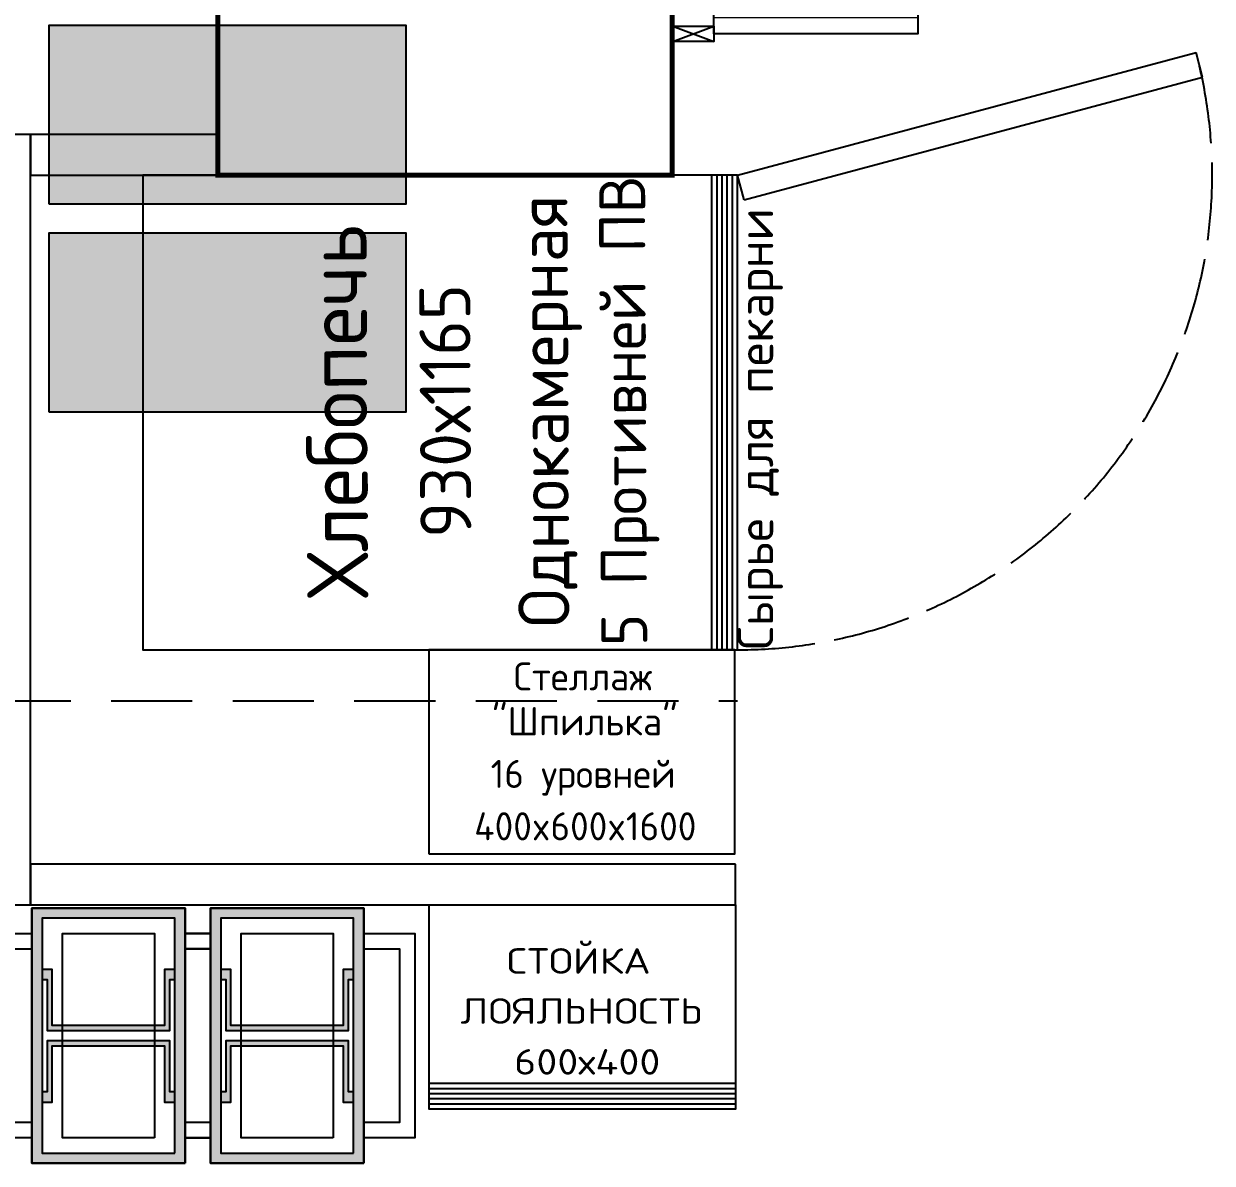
# Model space of a CAD drawing. Extents: x 2032930 to 2119419, y 2254097 to 2318481.
# Drawn here: x 2072733 to 2075061, y 2285589 to 2287822 of the extents above; entities that cross this region are included whole.
import ezdxf
from ezdxf.enums import TextEntityAlignment as Align

# ---------------------------------------------------------------- set-up
doc = ezdxf.new("R2010")
doc.units = 0
doc.header["$LTSCALE"] = 50
doc.linetypes.add('[LS] ISO-02 Dashed', pattern=[3.81, 3.048, -0.762])
doc.linetypes.add('HIDDEN2', pattern=[4.7625, 3.175, -1.5875])
doc.layers.get('0').update_dxf_attribs({"linetype": 'CONTINUOUS'})
for name, color, linetype in [('ST', 7, 'CONTINUOUS'), ('ЗАКАССОВАЯ ЗОНА', 7, 'CONTINUOUS'), ('ЗАКАССОВАЯ ЗОНА_JDA', 7, 'CONTINUOUS'), ('Колонна', 36, 'CONTINUOUS'), ('СП_ОБОРУДОВАНИЕ', 7, 'CONTINUOUS'), ('СП_ОБОРУДОВАНИЕ JDA', 7, 'CONTINUOUS'), ('СП_ТЕКСТ JDA', 7, 'CONTINUOUS'), ('Стены возводимые ГКЛ', 1, 'CONTINUOUS'), ('ТО_ТП', 6, 'CONTINUOUS'), ('ТО_ТП_JDA', 6, 'CONTINUOUS'), ('ТО_ТП_ТЕКСТ JDA', 7, 'CONTINUOUS'), ('ТОВАРНЫЕ ГРУППЫ JDA', 7, 'CONTINUOUS')]:
    doc.layers.add(name, color=color, linetype=linetype)
doc.styles.get("Standard").update_dxf_attribs({"font": 'isocpeur.ttf'})

# ---------------------------------------------------------------- blocks, each defined once
blk = doc.blocks.new('стеллаж шпилька')
at = {"layer": 'СП_ОБОРУДОВАНИЕ JDA', "color": 7}
blk.add_lwpolyline([(0, 0), (600, 0), (600, 400), (0, 400)], close=True, dxfattribs=at)
at = {"layer": 'СП_ОБОРУДОВАНИЕ JDA', "color": 5, "width": 0.96875}
for s, p in [('Стеллаж ', (318.8, 320.4)), ('"Шпилька" ', (322.9, 232.5)), ('16 уровней', (302.4, 129.4)), ('400x600x1600', (306.8, 26.7))]:
    blk.add_text(s, height=55, dxfattribs=at).set_placement(p, align=Align.CENTER)
blk = doc.blocks.new('*U236')
at = {"layer": 'СП_ОБОРУДОВАНИЕ'}
blk.add_blockref('стеллаж шпилька', (-600, -400), dxfattribs=at)
blk = doc.blocks.new('Подставка под корзины 2')
at = {"layer": 'ЗАКАССОВАЯ ЗОНА'}
h = blk.add_hatch(color=1, dxfattribs=at)
h.set_gradient(color1=(255, 0, 0), color2=(255, 0, 0), tint=1, name='CURVED')
h.paths.add_polyline_path([(-450, -450), (-450, 50), (-750, 50), (-750, -450)])
h.paths.add_polyline_path([(-470, -430), (-470, 30), (-730, 30), (-730, -430)], flags=16)
h = blk.add_hatch(color=1, dxfattribs=at)
h.set_gradient(color1=(255, 0, 0), color2=(255, 0, 0), tint=1, name='CURVED')
h.paths.add_polyline_path([(-100, -450), (-100, 50), (-400, 50), (-400, -450)])
h.paths.add_polyline_path([(-120, -430), (-120, 30), (-380, 30), (-380, -430)], flags=16)
h = blk.add_hatch(color=252, dxfattribs=at)
h.set_gradient(color1=(132, 132, 132), color2=(132, 132, 132), tint=1, name='CURVED')
h.paths.add_polyline_path([(-730, -70), (-730, -90), (-720, -90), (-720, -190), (-480, -190), (-480, -90), (-470, -90), (-470, -70), (-490, -70), (-490, -180), (-710, -180), (-710, -70)])
h = blk.add_hatch(color=252, dxfattribs=at)
h.set_gradient(color1=(132, 132, 132), color2=(132, 132, 132), tint=1, name='CURVED')
h.paths.add_polyline_path([(-380, -70), (-380, -90), (-370, -90), (-370, -190), (-130, -190), (-130, -90), (-120, -90), (-120, -70), (-140, -70), (-140, -180), (-360, -180), (-360, -70)])
h = blk.add_hatch(color=252, dxfattribs=at)
h.set_gradient(color1=(132, 132, 132), color2=(132, 132, 132), tint=1, name='CURVED')
h.paths.add_polyline_path([(-470, -330), (-470, -310), (-480, -310), (-480, -210), (-720, -210), (-720, -310), (-730, -310), (-730, -330), (-710, -330), (-710, -220), (-490, -220), (-490, -330)])
h = blk.add_hatch(color=252, dxfattribs=at)
h.set_gradient(color1=(132, 132, 132), color2=(132, 132, 132), tint=1, name='CURVED')
h.paths.add_polyline_path([(-120, -330), (-120, -310), (-130, -310), (-130, -210), (-370, -210), (-370, -310), (-380, -310), (-380, -330), (-360, -330), (-360, -220), (-140, -220), (-140, -330)])
at = {"layer": 'ЗАКАССОВАЯ ЗОНА', "color": 1}
for points in [[(-450, -450), (-450, 50), (-750, 50), (-750, -450), (-450, -450)], [(-100, -450), (-100, 50), (-400, 50), (-400, -450), (-100, -450)], [(-470, -430), (-470, 30), (-730, 30), (-730, -430), (-470, -430)], [(-120, -430), (-120, 30), (-380, 30), (-380, -430), (-120, -430)]]:
    blk.add_lwpolyline(points, dxfattribs=at)
for points in [[(-510, -400), (-690, -400), (-690, 0), (-510, 0)], [(-160, -400), (-340, -400), (-340, 0), (-160, 0)]]:
    blk.add_lwpolyline(points, close=True, dxfattribs=at)
at = {"layer": 'ЗАКАССОВАЯ ЗОНА', "color": 235}
for points in [[(-450, 0), (-400, 0)], [(-450, 0), (-400, 0)], [(-450, -30), (-400, -30)], [(-450, -30), (-400, -30)], [(-400, -370), (-450, -370)], [(-400, -370), (-450, -370)], [(-400, -400), (-450, -400)], [(-400, -400), (-450, -400)]]:
    blk.add_lwpolyline(points, dxfattribs=at)
at = {"layer": 'ЗАКАССОВАЯ ЗОНА', "color": 7}
for points in [[(-730, -70), (-730, -90), (-720, -90), (-720, -190), (-480, -190), (-480, -90), (-470, -90), (-470, -70), (-490, -70), (-490, -180), (-710, -180), (-710, -70), (-730, -70), (-730, -90)], [(-380, -70), (-380, -90), (-370, -90), (-370, -190), (-130, -190), (-130, -90), (-120, -90), (-120, -70), (-140, -70), (-140, -180), (-360, -180), (-360, -70), (-380, -70), (-380, -90)], [(-470, -330), (-470, -310), (-480, -310), (-480, -210), (-720, -210), (-720, -310), (-730, -310), (-730, -330), (-710, -330), (-710, -220), (-490, -220), (-490, -330), (-470, -330), (-470, -310)], [(-120, -330), (-120, -310), (-130, -310), (-130, -210), (-370, -210), (-370, -310), (-380, -310), (-380, -330), (-360, -330), (-360, -220), (-140, -220), (-140, -330), (-120, -330), (-120, -310)]]:
    blk.add_lwpolyline(points, dxfattribs=at)
at = {"layer": 'ЗАКАССОВАЯ ЗОНА_JDA'}
for points in [[(-450, -450), (-750, -450), (-750, 50), (-450, 50)], [(-100, -450), (-400, -450), (-400, 50), (-100, 50)], [(-400, 0), (-450, 0), (-450, -30), (-400, -30)], [(-400, -30), (-450, -30), (-450, 0), (-400, 0)], [(-400, -370), (-450, -370), (-450, -400), (-400, -400)], [(-400, -370), (-450, -370), (-450, -400), (-400, -400)]]:
    blk.add_lwpolyline(points, close=True, dxfattribs=at)
for points in [[(-750, -400), (-850, -400), (-850, 0), (-750, 0)], [(-100, 0), (0, 0), (0, -400), (-100, -400)], [(-750, -370), (-820, -370), (-820, -30), (-750, -30)], [(-100, -30), (-30, -30), (-30, -370), (-100, -370)]]:
    blk.add_lwpolyline(points, dxfattribs=at)
blk = doc.blocks.new('*U129')
at = {"layer": 'ЗАКАССОВАЯ ЗОНА'}
blk.add_blockref('Подставка под корзины 2', (0, 0), dxfattribs=at)
blk = doc.blocks.new('Хлебопечь 930х1165 ПР однокамерная 5')
at = {"layer": 'СП_ОБОРУДОВАНИЕ'}
for p, q in [((-930, -1115), (0, -1115)), ((-930, -1125), (0, -1125)), ((-930, -1135), (0, -1135)), ((-930, -1145), (0, -1145)), ((-930, -1155), (0, -1155))]:
    blk.add_line(p, q, dxfattribs=at)
at = {"layer": 'СП_ОБОРУДОВАНИЕ JDA', "color": 7}
blk.add_lwpolyline([(-930, -1165), (0, -1165), (0, 0), (-930, 0)], close=True, dxfattribs=at)
at = {"layer": 'СП_ТЕКСТ JDA', "width": 0.96875}
for s, height, p in [('Хлебопечь', 120, (-461.8, -440.2)), ('930х1165', 100, (-461.8, -642.7)), ('Однокамерная', 100, (-461.8, -834.1)), ('5 Противней ПВ', 90, (-461.8, -986.2))]:
    blk.add_text(s, height=height, rotation=0.2745, dxfattribs=at).set_placement(p, align=Align.CENTER)
blk = doc.blocks.new('*U607')
at = {"linetype": 'HIDDEN2'}
blk.add_line((-1030, 300), (-1030, -1165), dxfattribs=at)
at = {"layer": 'СП_ОБОРУДОВАНИЕ'}
for p, q in [((-48.3, -1177.9), (0, -1165)), ((-48.3, -1177.9), (192.4, -2076.3)), ((0, -1165), (240.7, -2063.3)), ((192.4, -2076.3), (240.7, -2063.3))]:
    blk.add_line(p, q, dxfattribs=at)
at = {"layer": 'СП_ОБОРУДОВАНИЕ', "linetype": '[LS] ISO-02 Dashed'}
blk.add_arc((0, -1165), 930, 180, 285, dxfattribs=at)
at = {"layer": 'СП_ОБОРУДОВАНИЕ'}
blk.add_blockref('Хлебопечь 930х1165 ПР однокамерная 5', (0, 0), dxfattribs=at)
at = {"layer": 'ТОВАРНЫЕ ГРУППЫ JDA', "insert": (-930, -1165), "char_height": 70, "width": 930, "attachment_point": 1}
blk.add_mtext('Сырье для пекарни', dxfattribs=at)
blk = doc.blocks.new('В15 стеллаж 400')
at = {"layer": 'ТО_ТП', "color": 212, "lineweight": 5}
for p, q in [((-1233.9, -480), (-1233.9, -80)), ((-46.1, -480), (-46.1, -80))]:
    blk.add_line(p, q, dxfattribs=at)
at = {"layer": 'ТО_ТП_JDA'}
blk.add_lwpolyline([(-15, -480), (-1265, -480), (-1265, -80), (-15, -80)], close=True, dxfattribs=at)
at = {"layer": 'ТО_ТП_ТЕКСТ JDA', "lineweight": 40}
blk.add_text('В15', height=240, dxfattribs=at).set_placement((-628.2, -393.9), align=Align.CENTER)
blk = doc.blocks.new('СБ Стойка H1700')
at = {"layer": 'ТО_ТП', "color": 212}
for p, q in [((-30, 0), (0, -80)), ((0, 0), (-30, -80))]:
    blk.add_line(p, q, dxfattribs=at)
blk.add_lwpolyline([(0, -80), (-30, -80), (-30, 0), (0, 0)], close=True, dxfattribs=at)
blk = doc.blocks.new('*U275')
at = {"layer": 'ТО_ТП'}
for p in [(-1250, 0), (0, 0), (0, 0), (0, 0), (-1250, 0)]:
    blk.add_blockref('СБ Стойка H1700', p, dxfattribs=at)
at = {"layer": 'ТО_ТП', "linetype": 'ByBlock'}
blk.add_blockref('В15 стеллаж 400', (0, 0), dxfattribs=at)
blk = doc.blocks.new('Стойка лояльность 600х400')
at = {"layer": 'ТО_ТП', "color": 212}
for p, q in [((833670, -78563.7), (833070, -78563.7)), ((833670, -78573.7), (833070, -78573.7)), ((833670, -78583.7), (833070, -78583.7)), ((833670, -78593.7), (833070, -78593.7)), ((833670, -78603.7), (833070, -78603.7))]:
    blk.add_line(p, q, dxfattribs=at)
at = {"layer": 'ТО_ТП_JDA'}
blk.add_lwpolyline([(833070, -78213.7), (833670, -78213.7), (833670, -78613.7), (833070, -78613.7)], close=True, dxfattribs=at)
at = {"layer": 'ТО_ТП_ТЕКСТ JDA', "width": 1.2}
for s, p in [('СТОЙКА', (833363.1, -78348.4)), ('ЛОЯЛЬНОСТЬ', (833368.9, -78446.5)), ('600х400', (833379.8, -78546.1))]:
    blk.add_text(s, height=50, dxfattribs=at).set_placement(p, align=Align.CENTER)
blk = doc.blocks.new('*U505')
at = {"layer": 'ТО_ТП'}
blk.add_blockref('Стойка лояльность 600х400', (-833670, 78213.7), dxfattribs=at)

msp = doc.modelspace()

# ---------------------------------------------------------------- hatches: boundary and pattern name
at = {"layer": 'ST', "true_color": 0xed1f24}
h = msp.add_hatch(color=240, dxfattribs=at)
h.dxf.hatch_style = 1
h.paths.add_polyline_path([(2072781.9, 2287468.5), (2073481.9, 2287468.5), (2073481.9, 2287818.5), (2072781.9, 2287818.5)])
h = msp.add_hatch(color=240, dxfattribs=at)
h.dxf.hatch_style = 1
h.paths.add_polyline_path([(2072781.9, 2287061), (2073481.9, 2287061), (2073481.9, 2287411), (2072781.9, 2287411)])

# ---------------------------------------------------------------- linework, layer by layer
at = {"layer": 'ST'}
for points in [[(2072781.9, 2287468.5), (2073481.9, 2287468.5), (2073481.9, 2287818.5), (2072781.9, 2287818.5)], [(2072781.9, 2287061), (2073481.9, 2287061), (2073481.9, 2287411), (2072781.9, 2287411)]]:
    msp.add_lwpolyline(points, close=True, dxfattribs=at)
at = {"layer": 'Колонна', "color": 7, "const_width": 10}
msp.add_lwpolyline([(2073113, 2288454.7), (2073113, 2287524.7), (2074003, 2287524.7), (2074003, 2288454.7)], close=True, dxfattribs=at)
at = {"layer": 'Стены возводимые ГКЛ'}
for points in [[(2072745.8, 2286094.7), (2072745.8, 2287604.7), (2072665.8, 2287604.7), (2072665.8, 2286094.7)], [(2073114.4, 2287604.7), (2072745.8, 2287604.7), (2072745.8, 2287524.7), (2073114.4, 2287524.7)], [(2074126.7, 2286174.7), (2072745.8, 2286174.7), (2072745.8, 2286094.7), (2074126.7, 2286094.7)]]:
    msp.add_lwpolyline(points, close=True, dxfattribs=at)

# ---------------------------------------------------------------- block references
at = {"layer": 'ЗАКАССОВАЯ ЗОНА'}
msp.add_blockref('*U129', (2073498.6, 2286038.6), dxfattribs=at)
at = {"layer": 'СП_ОБОРУДОВАНИЕ', "rotation": 89.99999999999999}
msp.add_blockref('*U607', (2072965.8, 2287524.7), dxfattribs=at)
at = {"layer": 'СП_ОБОРУДОВАНИЕ'}
msp.add_blockref('*U236', (2074125.9, 2286594.7), dxfattribs=at)
at = {"layer": 'ТО_ТП', "rotation": 90}
msp.add_blockref('*U275', (2074004.4, 2289066.9), dxfattribs=at)
at = {"layer": 'ТО_ТП', "lineweight": 53}
msp.add_blockref('*U505', (2074126.7, 2286094.7), dxfattribs=at)

doc.saveas('drawing.dxf')
